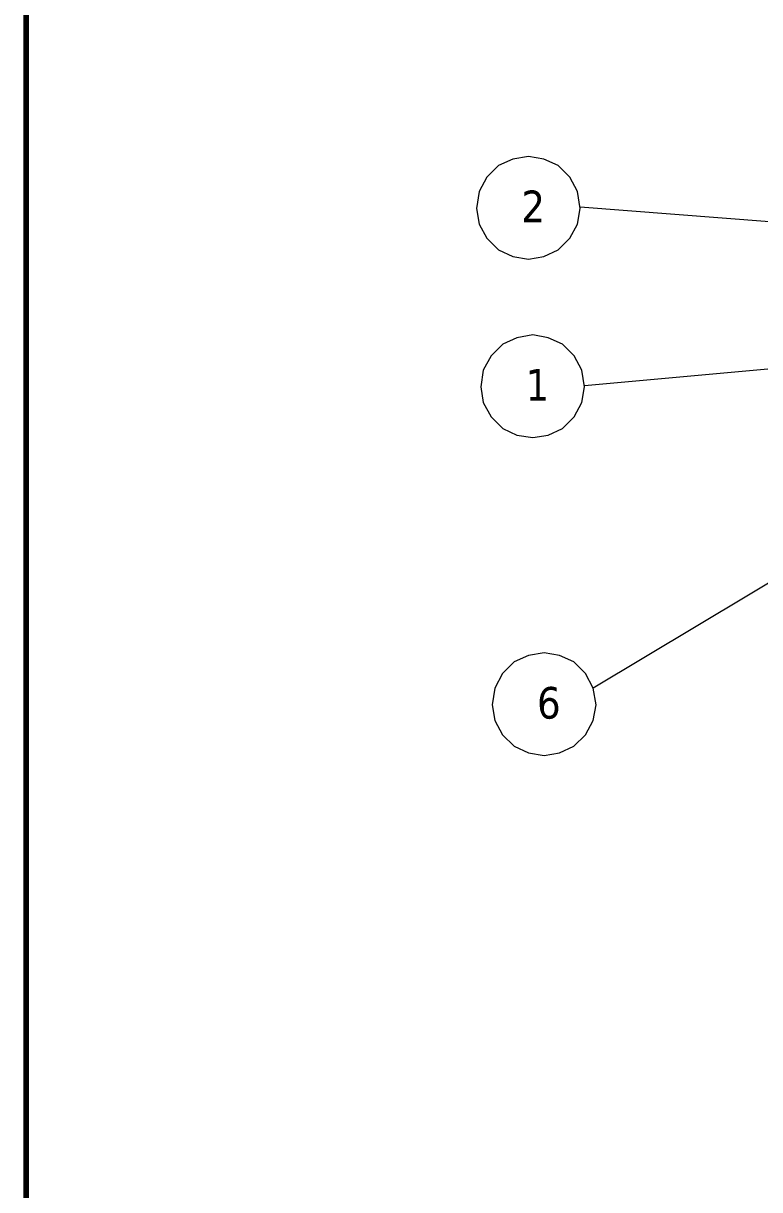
# Model space of a CAD drawing. Header units: millimetres. Extents: x 13152 to 84873, y -6229 to 22177.
# Drawn here: x 28648 to 29523, y 10297 to 11683 of the extents above; entities that cross this region are included whole.
import ezdxf

# ---------------------------------------------------------------- set-up
doc = ezdxf.new("R2010")
doc.units = ezdxf.units.MM
doc.header["$LTSCALE"] = 4
doc.layers.add('1', color=12, linetype='Continuous')
doc.layers.add('铁心', color=3, linetype='Continuous', lineweight=0)
doc.styles.add('Tahoma$001', font='tahoma.ttf', dxfattribs={"height": 2.159784})

msp = doc.modelspace()

# ---------------------------------------------------------------- linework, layer by layer
at = {"layer": '1', "color": 0, "lineweight": 40, "const_width": 6.91}
msp.add_lwpolyline([(28650.99, 7583.67), (36228.84, 7583.67), (36228.84, 13030.25), (28650.99, 13030.25), (28650.99, 7583.67)], dxfattribs=at)
at = {"layer": '铁心', "lineweight": 13}
for points in [[(29310.05, 11463.48), (29306.73, 11483.36), (29297.7, 11500.53), (29283.84, 11514.38), (29266.68, 11521.91), (29248.3, 11525.22), (29229.63, 11521.91), (29212.76, 11514.38), (29198.91, 11500.53), (29189.57, 11483.36), (29186.56, 11463.48), (29189.57, 11444.81), (29198.91, 11427.94), (29212.76, 11414.09), (29229.63, 11406.26), (29248.3, 11403.24), (29266.68, 11406.26), (29283.84, 11414.09), (29297.7, 11427.94), (29306.73, 11444.81)], [(29315.12, 11251.25), (29311.81, 11271.13), (29302.77, 11288.3), (29288.92, 11302.15), (29271.75, 11309.68), (29253.38, 11313), (29234.71, 11309.68), (29217.84, 11302.15), (29203.99, 11288.3), (29194.65, 11271.13), (29191.64, 11251.25), (29194.65, 11232.58), (29203.99, 11215.71), (29217.84, 11201.86), (29234.71, 11194.03), (29253.38, 11191.01), (29271.75, 11194.03), (29288.92, 11201.86), (29302.77, 11215.71), (29311.81, 11232.58)], [(29328.74, 10873.45), (29325.42, 10893.33), (29316.39, 10910.49), (29302.53, 10924.35), (29285.37, 10931.88), (29266.99, 10935.19), (29248.32, 10931.88), (29231.45, 10924.35), (29217.6, 10910.49), (29208.26, 10893.33), (29205.25, 10873.45), (29208.26, 10854.77), (29217.6, 10837.91), (29231.45, 10824.05), (29248.32, 10816.22), (29266.99, 10813.21), (29285.37, 10816.22), (29302.53, 10824.05), (29316.39, 10837.91), (29325.42, 10854.77)]]:
    msp.add_lwpolyline(points, close=True, dxfattribs=at)
for points in [[(29760.17, 11430.23), (29309.82, 11464.85), (29309.82, 11464.85)], [(29834.02, 11299.79), (29314.9, 11252.62), (29314.9, 11252.62)], [(30008.03, 11301.73), (29325.42, 10893.33), (29325.42, 10893.33)]]:
    msp.add_lwpolyline(points, dxfattribs=at)

# ---------------------------------------------------------------- texts
at = {"layer": '铁心', "lineweight": 13, "style": 'Tahoma$001'}
for s, p in [('2', (29239.82, 11447.06)), ('1', (29244.9, 11234.83)), ('6', (29258.51, 10857.03))]:
    msp.add_text(s, height=37.59, dxfattribs=at).set_placement(p)

doc.saveas('drawing.dxf')
